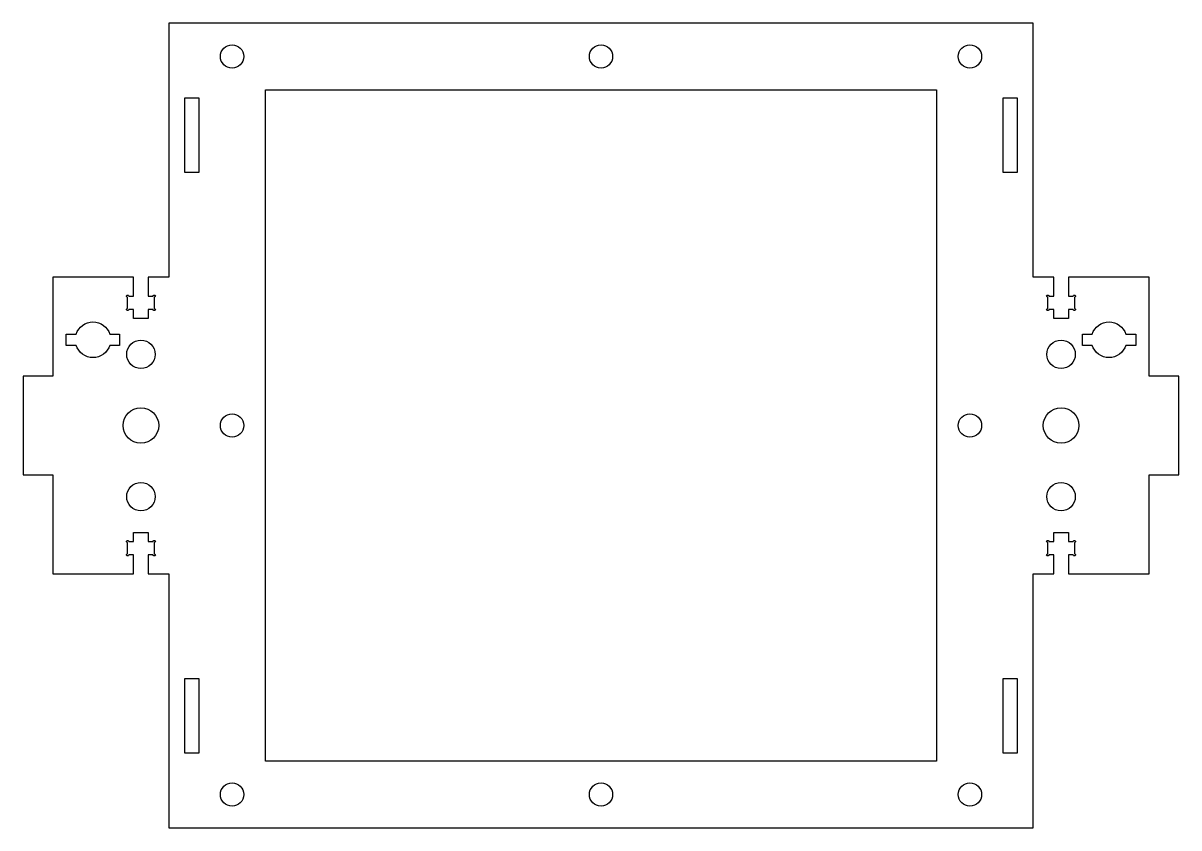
# Model space of a CAD drawing. Header units: millimetres. Extents: x -130 to 130, y -91 to 91.
import ezdxf

# ---------------------------------------------------------------- set-up
doc = ezdxf.new("R2010")
doc.units = ezdxf.units.MM

msp = doc.modelspace()

# ---------------------------------------------------------------- linework, layer by layer
for points in [[(105.15, -29.1), (105.15, -33.38), (123.28, -33.38), (123.28, -11.13), (130, -11.13), (130, 11.13), (123.28, 11.13), (123.28, 33.38), (105.15, 33.38), (105.15, 29.1), (106.25, 29.1, -2.414214), (106.5, 28.85), (106.5, 26.35, -2.414214), (106.25, 26.1), (105.15, 26.1), (105.15, 24.1), (101.85, 24.1), (101.85, 26.1), (100.75, 26.1, -2.414214), (100.5, 26.35), (100.5, 28.85, -2.414214), (100.75, 29.1), (101.85, 29.1), (101.85, 33.38), (97.22, 33.38), (97.22, 90.5), (-97.22, 90.5), (-97.22, 33.38), (-101.85, 33.38), (-101.85, 29.1), (-100.75, 29.1, -2.414214), (-100.5, 28.85), (-100.5, 26.35, -2.414214), (-100.75, 26.1), (-101.85, 26.1), (-101.85, 24.1), (-105.15, 24.1), (-105.15, 26.1), (-106.25, 26.1, -2.414214), (-106.5, 26.35), (-106.5, 28.85, -2.414214), (-106.25, 29.1), (-105.15, 29.1), (-105.15, 33.38), (-123.28, 33.38), (-123.28, 11.13), (-130, 11.13), (-130, -11.13), (-123.28, -11.13), (-123.28, -33.38), (-105.15, -33.38), (-105.15, -29.1), (-106.25, -29.1, -2.414214), (-106.5, -28.85), (-106.5, -26.35, -2.414214), (-106.25, -26.1), (-105.15, -26.1), (-105.15, -24.1), (-101.85, -24.1), (-101.85, -26.1), (-100.75, -26.1, -2.414214), (-100.5, -26.35), (-100.5, -28.85, -2.414214), (-100.75, -29.1), (-101.85, -29.1), (-101.85, -33.38), (-97.22, -33.38), (-97.22, -90.5), (97.22, -90.5), (97.22, -33.38), (101.85, -33.38), (101.85, -29.1), (100.75, -29.1, -2.414214), (100.5, -28.85), (100.5, -26.35, -2.414214), (100.75, -26.1), (101.85, -26.1), (101.85, -24.1), (105.15, -24.1), (105.15, -26.1), (106.25, -26.1, -2.414214), (106.5, -26.35), (106.5, -28.85, -2.414214), (106.25, -29.1)], [(-110.48, 18.03, -0.723747), (-118.08, 18.03), (-120.28, 18.03), (-120.28, 20.53), (-118.08, 20.53, -0.723747), (-110.48, 20.53), (-108.28, 20.53), (-108.28, 18.03)], [(110.48, 20.53, -0.723747), (118.08, 20.53), (120.28, 20.53), (120.28, 18.03), (118.08, 18.03, -0.723747), (110.48, 18.03), (108.28, 18.03), (108.28, 20.53)]]:
    msp.add_lwpolyline(points, format="xyb", close=True)
for points in [[(75.5, 75.5), (75.5, -75.5), (-75.5, -75.5), (-75.5, 75.5)], [(-90.5, 56.9), (-93.65, 56.9), (-93.65, 73.7), (-90.5, 73.7)], [(90.5, 73.7), (93.65, 73.7), (93.65, 56.9), (90.5, 56.9)], [(-93.65, -56.9), (-90.5, -56.9), (-90.5, -73.7), (-93.65, -73.7)], [(90.5, -56.9), (93.65, -56.9), (93.65, -73.7), (90.5, -73.7)]]:
    msp.add_lwpolyline(points, close=True)
for centre, radius in [((-83, 83), 2.62), ((0, 83), 2.62), ((83, 83), 2.62), ((-103.5, 16), 3.2), ((103.5, 16), 3.2), ((-103.5, 0), 4), ((-83, 0), 2.62), ((83, 0), 2.62), ((103.5, 0), 4), ((-103.5, -16), 3.2), ((103.5, -16), 3.2), ((-83, -83), 2.62), ((0, -83), 2.62), ((83, -83), 2.62)]:
    msp.add_circle(centre, radius)

doc.saveas('drawing.dxf')
